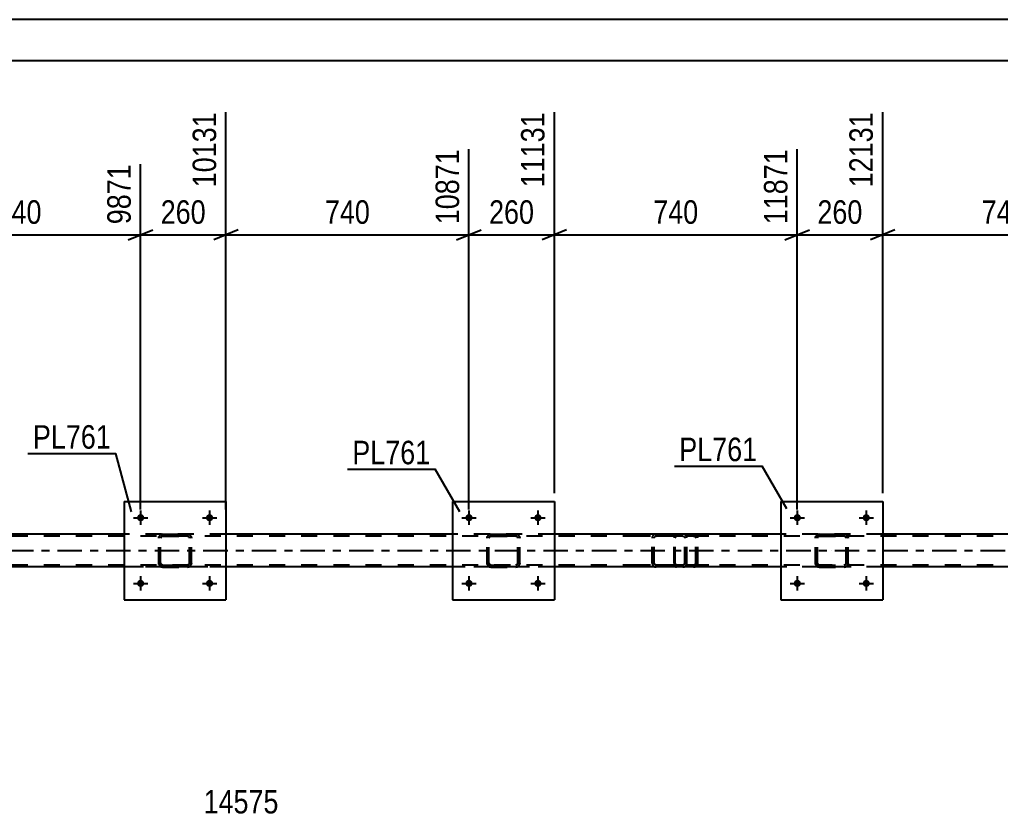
# Model space of a CAD drawing. Header units: millimetres. Extents: x -116 to 725, y -402 to 192.
# Drawn here: x 361.5 to 481, y 94.5 to 191.7 of the extents above; entities that cross this region are included whole.
import ezdxf

# ---------------------------------------------------------------- set-up
doc = ezdxf.new("R2010")
doc.units = ezdxf.units.MM
doc.linetypes.add('DXK_LINE_DOT2', pattern=[3.9198, 1.9599, -1.9599])
doc.linetypes.add('DXK_LINE_DOT3', pattern=[5.9187, 2.979, -0.9799, 0.9799, -0.9799])
doc.styles.add('Arial Narrow', font='ARIALN.TTF', dxfattribs={"height": 0.2})

# ---------------------------------------------------------------- blocks, each defined once
blk = doc.blocks.new('Unknown-203723422-1133')
at = {"color": 5, "linetype": 'Continuous'}
for p, q in [((725.28, 191.75), (-115.72, 191.75)), ((720.28, 186.75), (-110.72, 186.75))]:
    blk.add_line(p, q, dxfattribs=at)
blk = doc.blocks.new('Part-203723422-6724 - 6595')
at = {"color": 2, "linetype": 'Continuous'}
for p, q in [((374.23, 129.08), (346.63, 129.08)), ((414.23, 129.08), (386.63, 129.08)), ((454.23, 129.08), (426.63, 129.08)), ((494.23, 129.08), (466.63, 129.08)), ((374.23, 125.08), (346.63, 125.08)), ((414.23, 125.08), (386.63, 125.08)), ((454.23, 125.08), (426.63, 125.08)), ((494.23, 125.08), (466.63, 125.08))]:
    blk.add_line(p, q, dxfattribs=at)
at = {"color": 7, "linetype": 'DXK_LINE_DOT2'}
for p, q in [((386.63, 129.08), (374.23, 129.08)), ((426.63, 129.08), (414.23, 129.08)), ((466.63, 129.08), (454.23, 129.08)), ((679.98, 128.84), (-18.61, 128.84)), ((679.98, 125.32), (-18.61, 125.32)), ((666.63, 125.08), (8.44, 125.08)), ((386.63, 125.08), (374.23, 125.08)), ((426.63, 125.08), (414.23, 125.08)), ((466.63, 125.08), (454.23, 125.08))]:
    blk.add_line(p, q, dxfattribs=at)
at = {"color": 7, "linetype": 'DXK_LINE_DOT3'}
blk.add_line((-18.61, 127.08), (679.98, 127.08), dxfattribs=at)
blk = doc.blocks.new('Part-203723422-6753 - 6595')
at = {"color": 2, "linetype": 'Continuous'}
for p, q in [((414.23, 133.07), (414.23, 121.07)), ((414.23, 133.07), (426.63, 133.07)), ((426.63, 133.07), (426.63, 121.07)), ((414.23, 121.07), (426.63, 121.07))]:
    blk.add_line(p, q, dxfattribs=at)
blk = doc.blocks.new('Part-203723422-6625 - 6595')
at = {"color": 2, "linetype": 'Continuous'}
for p, q in [((454.23, 133.07), (454.23, 121.07)), ((454.23, 133.07), (466.63, 133.07)), ((466.63, 133.07), (466.63, 121.07)), ((454.23, 121.07), (466.63, 121.07))]:
    blk.add_line(p, q, dxfattribs=at)
blk = doc.blocks.new('Part-203723422-6626 - 6595')
at = {"color": 7, "linetype": 'DXK_LINE_DOT2'}
for p, q in [((458.72, 129.04), (458.91, 129.08)), ((458.91, 129.07), (458.72, 129.04)), ((458.91, 129.07), (458.91, 129.08)), ((458.91, 129.08), (461.95, 129.08)), ((458.91, 129.07), (461.95, 129.07)), ((461.95, 129.07), (461.95, 129.08)), ((461.95, 129.08), (462.13, 129.04)), ((462.13, 129.04), (461.95, 129.07)), ((458.43, 128.6), (458.46, 128.78)), ((458.46, 128.78), (458.43, 128.59)), ((458.43, 125.55), (458.43, 128.6)), ((458.67, 128.59), (458.68, 128.69)), ((458.68, 128.69), (458.67, 128.6)), ((458.67, 125.55), (458.67, 128.6)), ((458.74, 128.77), (458.68, 128.69)), ((458.68, 128.69), (458.74, 128.76)), ((458.74, 128.76), (458.81, 128.82)), ((458.81, 128.82), (458.74, 128.77)), ((458.91, 128.84), (458.81, 128.82)), ((458.81, 128.82), (458.91, 128.83)), ((458.91, 128.83), (458.91, 128.84)), ((461.95, 128.84), (458.91, 128.84)), ((458.91, 128.83), (461.95, 128.83)), ((461.95, 128.83), (461.95, 128.84)), ((462.04, 128.82), (461.95, 128.84)), ((461.95, 128.83), (462.04, 128.82)), ((462.04, 128.82), (462.12, 128.76)), ((462.12, 128.77), (462.04, 128.82)), ((462.17, 128.69), (462.12, 128.77)), ((462.12, 128.76), (462.17, 128.69)), ((462.17, 128.69), (462.19, 128.59)), ((462.19, 128.6), (462.17, 128.69)), ((462.19, 125.55), (462.19, 128.6)), ((462.39, 128.78), (462.43, 128.6)), ((462.43, 128.59), (462.39, 128.78)), ((462.43, 125.55), (462.43, 128.6)), ((458.46, 125.37), (458.43, 125.56)), ((458.43, 125.55), (458.46, 125.37)), ((458.67, 125.56), (458.68, 125.46)), ((458.68, 125.46), (458.67, 125.55)), ((458.74, 125.38), (458.68, 125.46)), ((458.68, 125.46), (458.74, 125.39)), ((462.17, 125.46), (462.12, 125.38)), ((462.12, 125.39), (462.17, 125.46)), ((462.17, 125.46), (462.19, 125.56)), ((462.19, 125.55), (462.17, 125.46)), ((462.43, 125.56), (462.39, 125.37)), ((462.39, 125.37), (462.43, 125.55)), ((458.91, 125.08), (458.72, 125.11)), ((458.72, 125.11), (458.91, 125.07)), ((458.74, 125.39), (458.81, 125.33)), ((458.81, 125.33), (458.74, 125.38)), ((458.91, 125.31), (458.81, 125.33)), ((458.81, 125.33), (458.91, 125.32)), ((458.91, 125.31), (458.91, 125.32)), ((458.91, 125.32), (461.95, 125.32)), ((458.91, 125.31), (461.95, 125.31)), ((458.91, 125.07), (458.91, 125.08)), ((458.91, 125.08), (461.95, 125.08)), ((458.91, 125.07), (461.95, 125.07)), ((462.04, 125.33), (461.95, 125.31)), ((461.95, 125.32), (462.04, 125.33)), ((461.95, 125.31), (461.95, 125.32)), ((462.13, 125.11), (461.95, 125.08)), ((461.95, 125.07), (462.13, 125.11)), ((461.95, 125.07), (461.95, 125.08)), ((462.04, 125.33), (462.12, 125.39)), ((462.12, 125.38), (462.04, 125.33))]:
    blk.add_line(p, q, dxfattribs=at)
at = {"color": 7, "linetype": 'DXK_LINE_DOT3'}
blk.add_line((460.43, 127.07), (460.43, 127.08), dxfattribs=at)
at = {"color": 7, "linetype": 'DXK_LINE_DOT2'}
for centre, start, end in [((458.91, 128.6), 112.5, 157.5), ((461.95, 128.6), 22.5, 67.5), ((458.91, 128.59), 112.5, 157.5), ((461.95, 128.59), 22.5, 67.5), ((458.91, 125.56), 202.5, 247.5), ((458.91, 125.55), 202.5, 247.5), ((461.95, 125.56), 292.5, 337.5), ((461.95, 125.55), 292.5, 337.5)]:
    blk.add_arc(centre, 0.48, start, end, dxfattribs=at)
blk = doc.blocks.new('Part-203723422-6754 - 6595')
at = {"color": 7, "linetype": 'DXK_LINE_DOT2'}
for p, q in [((418.72, 129.04), (418.91, 129.08)), ((418.91, 129.07), (418.72, 129.04)), ((418.91, 129.07), (418.91, 129.08)), ((418.91, 129.08), (421.95, 129.08)), ((418.91, 129.07), (421.95, 129.07)), ((421.95, 129.07), (421.95, 129.08)), ((421.95, 129.08), (422.13, 129.04)), ((422.13, 129.04), (421.95, 129.07)), ((418.43, 128.6), (418.46, 128.78)), ((418.46, 128.78), (418.43, 128.59)), ((418.43, 125.55), (418.43, 128.6)), ((418.67, 128.59), (418.68, 128.69)), ((418.68, 128.69), (418.67, 128.6)), ((418.67, 125.55), (418.67, 128.6)), ((418.74, 128.77), (418.68, 128.69)), ((418.68, 128.69), (418.74, 128.76)), ((418.74, 128.76), (418.81, 128.82)), ((418.81, 128.82), (418.74, 128.77)), ((418.91, 128.84), (418.81, 128.82)), ((418.81, 128.82), (418.91, 128.83)), ((418.91, 128.83), (418.91, 128.84)), ((421.95, 128.84), (418.91, 128.84)), ((418.91, 128.83), (421.95, 128.83)), ((421.95, 128.83), (421.95, 128.84)), ((422.04, 128.82), (421.95, 128.84)), ((421.95, 128.83), (422.04, 128.82)), ((422.04, 128.82), (422.12, 128.76)), ((422.12, 128.77), (422.04, 128.82)), ((422.17, 128.69), (422.12, 128.77)), ((422.12, 128.76), (422.17, 128.69)), ((422.17, 128.69), (422.19, 128.59)), ((422.19, 128.6), (422.17, 128.69)), ((422.19, 125.55), (422.19, 128.6)), ((422.39, 128.78), (422.43, 128.6)), ((422.43, 128.59), (422.39, 128.78)), ((422.43, 125.55), (422.43, 128.6)), ((418.46, 125.37), (418.43, 125.56)), ((418.43, 125.55), (418.46, 125.37)), ((418.67, 125.56), (418.68, 125.46)), ((418.68, 125.46), (418.67, 125.55)), ((418.74, 125.38), (418.68, 125.46)), ((418.68, 125.46), (418.74, 125.39)), ((422.17, 125.46), (422.12, 125.38)), ((422.12, 125.39), (422.17, 125.46)), ((422.17, 125.46), (422.19, 125.56)), ((422.19, 125.55), (422.17, 125.46)), ((422.43, 125.56), (422.39, 125.37)), ((422.39, 125.37), (422.43, 125.55)), ((418.91, 125.08), (418.72, 125.11)), ((418.72, 125.11), (418.91, 125.07)), ((418.74, 125.39), (418.81, 125.33)), ((418.81, 125.33), (418.74, 125.38)), ((418.91, 125.31), (418.81, 125.33)), ((418.81, 125.33), (418.91, 125.32)), ((418.91, 125.31), (418.91, 125.32)), ((418.91, 125.32), (421.95, 125.32)), ((418.91, 125.31), (421.95, 125.31)), ((418.91, 125.07), (418.91, 125.08)), ((418.91, 125.08), (421.95, 125.08)), ((418.91, 125.07), (421.95, 125.07)), ((422.04, 125.33), (421.95, 125.31)), ((421.95, 125.32), (422.04, 125.33)), ((421.95, 125.31), (421.95, 125.32)), ((422.13, 125.11), (421.95, 125.08)), ((421.95, 125.07), (422.13, 125.11)), ((421.95, 125.07), (421.95, 125.08)), ((422.04, 125.33), (422.12, 125.39)), ((422.12, 125.38), (422.04, 125.33))]:
    blk.add_line(p, q, dxfattribs=at)
at = {"color": 7, "linetype": 'DXK_LINE_DOT3'}
blk.add_line((420.43, 127.07), (420.43, 127.08), dxfattribs=at)
at = {"color": 7, "linetype": 'DXK_LINE_DOT2'}
for centre, start, end in [((418.91, 128.6), 112.5, 157.5), ((421.95, 128.6), 22.5, 67.5), ((418.91, 128.59), 112.5, 157.5), ((421.95, 128.59), 22.5, 67.5), ((418.91, 125.56), 202.5, 247.5), ((418.91, 125.55), 202.5, 247.5), ((421.95, 125.56), 292.5, 337.5), ((421.95, 125.55), 292.5, 337.5)]:
    blk.add_arc(centre, 0.48, start, end, dxfattribs=at)
blk = doc.blocks.new('Part-203723422-6718 - 6595')
at = {"color": 7, "linetype": 'DXK_LINE_DOT2'}
for p, q in [((441.41, 129.04), (441.32, 128.93)), ((441.51, 129.08), (441.41, 129.04)), ((445.45, 129.08), (441.51, 129.08)), ((442.79, 128.84), (442.79, 129.08)), ((443.79, 129.04), (443.6, 129.08)), ((441.26, 128.78), (441.24, 128.6)), ((441.24, 125.56), (441.24, 128.6)), ((441.32, 128.93), (441.26, 128.78)), ((441.37, 128.6), (441.38, 128.69)), ((441.37, 125.56), (441.37, 128.6)), ((441.38, 128.69), (441.41, 128.77)), ((441.41, 128.77), (441.46, 128.82)), ((441.46, 128.82), (441.51, 128.84)), ((445.45, 128.84), (441.51, 128.84)), ((443.6, 128.84), (443.7, 128.82)), ((443.7, 128.82), (443.78, 128.77)), ((443.78, 128.77), (443.83, 128.69)), ((443.83, 128.69), (443.85, 128.6)), ((443.85, 125.56), (443.85, 128.6)), ((444.07, 128.77), (444.06, 128.78)), ((444.1, 128.6), (444.07, 128.77)), ((444.1, 125.56), (444.1, 128.6)), ((441.24, 125.56), (441.26, 125.37)), ((441.38, 125.46), (441.37, 125.56)), ((441.41, 125.39), (441.38, 125.46)), ((443.83, 125.46), (443.78, 125.39)), ((443.85, 125.56), (443.83, 125.46)), ((444.06, 125.37), (444.1, 125.56)), ((441.26, 125.37), (441.32, 125.22)), ((441.32, 125.22), (441.41, 125.11)), ((441.46, 125.33), (441.41, 125.39)), ((441.41, 125.11), (441.51, 125.08)), ((441.51, 125.32), (441.46, 125.33)), ((445.45, 125.32), (441.51, 125.32)), ((445.45, 125.08), (441.51, 125.08)), ((442.79, 125.11), (442.79, 125.32)), ((442.79, 125.08), (442.79, 125.11)), ((443.7, 125.33), (443.6, 125.32)), ((443.6, 125.08), (443.79, 125.11)), ((443.78, 125.39), (443.7, 125.33))]:
    blk.add_line(p, q, dxfattribs=at)
for centre, start, end in [((443.61, 128.58), 23.8494, 68.8059), ((443.61, 125.57), 291.1941, 336.1506)]:
    blk.add_arc(centre, 0.492, start, end, dxfattribs=at)
blk = doc.blocks.new('Part-203723422-6786 - 6595')
at = {"color": 7, "linetype": 'DXK_LINE_DOT2'}
for p, q in [((442.27, 129.08), (436.88, 129.08)), ((439.04, 129.08), (438.84, 129.04)), ((442.47, 129.04), (442.27, 129.08)), ((442.27, 128.84), (436.88, 128.84)), ((438.56, 128.77), (438.53, 128.6)), ((438.53, 125.56), (438.53, 128.6)), ((438.57, 128.78), (438.56, 128.77)), ((438.78, 128.6), (438.8, 128.69)), ((438.78, 125.56), (438.78, 128.6)), ((438.8, 128.69), (438.86, 128.77)), ((438.86, 128.77), (438.94, 128.82)), ((438.94, 128.82), (439.04, 128.84)), ((442.27, 128.84), (442.37, 128.82)), ((442.37, 128.82), (442.46, 128.77)), ((442.46, 128.77), (442.51, 128.69)), ((442.51, 128.69), (442.53, 128.6)), ((442.53, 125.56), (442.53, 128.6)), ((442.75, 128.77), (442.75, 128.78)), ((442.79, 128.6), (442.75, 128.77)), ((442.79, 125.56), (442.79, 128.6)), ((438.53, 125.56), (438.57, 125.37)), ((438.8, 125.46), (438.78, 125.56)), ((438.86, 125.39), (438.8, 125.46)), ((442.51, 125.46), (442.46, 125.39)), ((442.53, 125.56), (442.51, 125.46)), ((442.75, 125.37), (442.79, 125.56)), ((442.27, 125.32), (436.88, 125.32)), ((442.27, 125.08), (436.88, 125.08)), ((438.84, 125.11), (439.04, 125.08)), ((438.94, 125.33), (438.86, 125.39)), ((439.04, 125.32), (438.94, 125.33)), ((442.37, 125.33), (442.27, 125.32)), ((442.27, 125.08), (442.47, 125.11)), ((442.46, 125.39), (442.37, 125.33))]:
    blk.add_line(p, q, dxfattribs=at)
for centre, start, end in [((439.02, 128.57), 110.7583, 155.68), ((442.29, 128.57), 24.32, 69.2417), ((439.02, 125.58), 204.32, 249.2417), ((442.29, 125.58), 290.7583, 335.68)]:
    blk.add_arc(centre, 0.496, start, end, dxfattribs=at)
blk = doc.blocks.new('Bolt-203723422-6859 - 6595')
at = {"linetype": 'Continuous'}
for points in [[(456.67, 131.08, -1), (455.79, 131.08, -1)], [(465.07, 131.08, -1), (464.19, 131.08, -1)]]:
    blk.add_hatch(color=1, dxfattribs=at).paths.add_polyline_path(points)
at = {"color": 1, "linetype": 'Continuous'}
for p, q in [((456.23, 131.96), (456.23, 130.2)), ((464.63, 131.96), (464.63, 130.2)), ((455.35, 131.08), (457.11, 131.08)), ((463.75, 131.08), (465.51, 131.08))]:
    blk.add_line(p, q, dxfattribs=at)
blk = doc.blocks.new('Bolt-203723422-6860 - 6595')
at = {"linetype": 'Continuous'}
for points in [[(456.67, 123.08, -1), (455.79, 123.08, -1)], [(465.07, 123.08, -1), (464.19, 123.08, -1)]]:
    blk.add_hatch(color=1, dxfattribs=at).paths.add_polyline_path(points)
at = {"color": 1, "linetype": 'Continuous'}
for p, q in [((455.35, 123.08), (457.11, 123.08)), ((456.23, 123.96), (456.23, 122.2)), ((463.75, 123.08), (465.51, 123.08)), ((464.63, 123.96), (464.63, 122.2))]:
    blk.add_line(p, q, dxfattribs=at)
blk = doc.blocks.new('Bolt-203723422-6861 - 6595')
at = {"linetype": 'Continuous'}
for points in [[(416.67, 131.08, -1), (415.79, 131.08, -1)], [(425.07, 131.08, -1), (424.19, 131.08, -1)]]:
    blk.add_hatch(color=1, dxfattribs=at).paths.add_polyline_path(points)
at = {"color": 1, "linetype": 'Continuous'}
for p, q in [((416.23, 131.96), (416.23, 130.2)), ((424.63, 131.96), (424.63, 130.2)), ((415.35, 131.08), (417.11, 131.08)), ((423.75, 131.08), (425.51, 131.08))]:
    blk.add_line(p, q, dxfattribs=at)
blk = doc.blocks.new('Bolt-203723422-6862 - 6595')
at = {"linetype": 'Continuous'}
for points in [[(416.67, 123.08, -1), (415.79, 123.08, -1)], [(425.07, 123.08, -1), (424.19, 123.08, -1)]]:
    blk.add_hatch(color=1, dxfattribs=at).paths.add_polyline_path(points)
at = {"color": 1, "linetype": 'Continuous'}
for p, q in [((415.35, 123.08), (417.11, 123.08)), ((416.23, 123.96), (416.23, 122.2)), ((423.75, 123.08), (425.51, 123.08)), ((424.63, 123.96), (424.63, 122.2))]:
    blk.add_line(p, q, dxfattribs=at)
blk = doc.blocks.new('Part-203723422-6903 - 6595')
at = {"color": 7, "linetype": 'DXK_LINE_DOT2'}
for p, q in [((378.72, 129.04), (378.91, 129.08)), ((378.91, 129.07), (378.72, 129.04)), ((378.91, 129.07), (378.91, 129.08)), ((378.91, 129.08), (381.95, 129.08)), ((378.91, 129.07), (381.95, 129.07)), ((381.95, 129.07), (381.95, 129.08)), ((381.95, 129.08), (382.13, 129.04)), ((382.13, 129.04), (381.95, 129.07)), ((378.43, 128.6), (378.46, 128.78)), ((378.46, 128.78), (378.43, 128.59)), ((378.43, 125.55), (378.43, 128.6)), ((378.67, 128.59), (378.68, 128.69)), ((378.68, 128.69), (378.67, 128.6)), ((378.67, 125.55), (378.67, 128.6)), ((378.74, 128.77), (378.68, 128.69)), ((378.68, 128.69), (378.74, 128.76)), ((378.74, 128.76), (378.81, 128.82)), ((378.81, 128.82), (378.74, 128.77)), ((378.91, 128.84), (378.81, 128.82)), ((378.81, 128.82), (378.91, 128.83)), ((378.91, 128.83), (378.91, 128.84)), ((381.95, 128.84), (378.91, 128.84)), ((378.91, 128.83), (381.95, 128.83)), ((381.95, 128.83), (381.95, 128.84)), ((382.04, 128.82), (381.95, 128.84)), ((381.95, 128.83), (382.04, 128.82)), ((382.04, 128.82), (382.12, 128.76)), ((382.12, 128.77), (382.04, 128.82)), ((382.17, 128.69), (382.12, 128.77)), ((382.12, 128.76), (382.17, 128.69)), ((382.17, 128.69), (382.19, 128.59)), ((382.19, 128.6), (382.17, 128.69)), ((382.19, 125.55), (382.19, 128.6)), ((382.39, 128.78), (382.43, 128.6)), ((382.43, 128.59), (382.39, 128.78)), ((382.43, 125.55), (382.43, 128.6)), ((378.46, 125.37), (378.43, 125.56)), ((378.43, 125.55), (378.46, 125.37)), ((378.67, 125.56), (378.68, 125.46)), ((378.68, 125.46), (378.67, 125.55)), ((378.74, 125.38), (378.68, 125.46)), ((378.68, 125.46), (378.74, 125.39)), ((382.17, 125.46), (382.12, 125.38)), ((382.12, 125.39), (382.17, 125.46)), ((382.17, 125.46), (382.19, 125.56)), ((382.19, 125.55), (382.17, 125.46)), ((382.43, 125.56), (382.39, 125.37)), ((382.39, 125.37), (382.43, 125.55)), ((378.91, 125.08), (378.72, 125.11)), ((378.72, 125.11), (378.91, 125.07)), ((378.74, 125.39), (378.81, 125.33)), ((378.81, 125.33), (378.74, 125.38)), ((378.91, 125.31), (378.81, 125.33)), ((378.81, 125.33), (378.91, 125.32)), ((378.91, 125.31), (378.91, 125.32)), ((378.91, 125.32), (381.95, 125.32)), ((378.91, 125.31), (381.95, 125.31)), ((378.91, 125.07), (378.91, 125.08)), ((378.91, 125.08), (381.95, 125.08)), ((378.91, 125.07), (381.95, 125.07)), ((382.04, 125.33), (381.95, 125.31)), ((381.95, 125.32), (382.04, 125.33)), ((381.95, 125.31), (381.95, 125.32)), ((382.13, 125.11), (381.95, 125.08)), ((381.95, 125.07), (382.13, 125.11)), ((381.95, 125.07), (381.95, 125.08)), ((382.04, 125.33), (382.12, 125.39)), ((382.12, 125.38), (382.04, 125.33))]:
    blk.add_line(p, q, dxfattribs=at)
at = {"color": 7, "linetype": 'DXK_LINE_DOT3'}
blk.add_line((380.43, 127.07), (380.43, 127.08), dxfattribs=at)
at = {"color": 7, "linetype": 'DXK_LINE_DOT2'}
for centre, start, end in [((378.91, 128.6), 112.5, 157.5), ((381.95, 128.6), 22.5, 67.5), ((378.91, 128.59), 112.5, 157.5), ((381.95, 128.59), 22.5, 67.5), ((378.91, 125.56), 202.5, 247.5), ((378.91, 125.55), 202.5, 247.5), ((381.95, 125.56), 292.5, 337.5), ((381.95, 125.55), 292.5, 337.5)]:
    blk.add_arc(centre, 0.48, start, end, dxfattribs=at)
blk = doc.blocks.new('Part-203723422-6908 - 6595')
at = {"color": 2, "linetype": 'Continuous'}
for p, q in [((374.23, 133.07), (374.23, 121.07)), ((374.23, 133.07), (386.63, 133.07)), ((386.63, 133.07), (386.63, 121.07)), ((374.23, 121.07), (386.63, 121.07))]:
    blk.add_line(p, q, dxfattribs=at)
blk = doc.blocks.new('Bolt-203723422-6909 - 6595')
at = {"linetype": 'Continuous'}
for points in [[(376.67, 123.08, -1), (375.79, 123.08, -1)], [(385.07, 123.08, -1), (384.19, 123.08, -1)]]:
    blk.add_hatch(color=1, dxfattribs=at).paths.add_polyline_path(points)
at = {"color": 1, "linetype": 'Continuous'}
for p, q in [((375.35, 123.08), (377.11, 123.08)), ((376.23, 123.96), (376.23, 122.2)), ((383.75, 123.08), (385.51, 123.08)), ((384.63, 123.96), (384.63, 122.2))]:
    blk.add_line(p, q, dxfattribs=at)
blk = doc.blocks.new('Bolt-203723422-6910 - 6595')
at = {"linetype": 'Continuous'}
for points in [[(376.67, 131.08, -1), (375.79, 131.08, -1)], [(385.07, 131.08, -1), (384.19, 131.08, -1)]]:
    blk.add_hatch(color=1, dxfattribs=at).paths.add_polyline_path(points)
at = {"color": 1, "linetype": 'Continuous'}
for p, q in [((376.23, 131.96), (376.23, 130.2)), ((384.63, 131.96), (384.63, 130.2)), ((375.35, 131.08), (377.11, 131.08)), ((383.75, 131.08), (385.51, 131.08))]:
    blk.add_line(p, q, dxfattribs=at)
blk = doc.blocks.new('StraightDimension-203723422-16734 - 6595')
at = {"color": 7, "linetype": 'Continuous'}
for p, q in [((426.63, 134.07), (426.63, 180.47)), ((456.23, 132.08), (456.23, 175.97)), ((428.13, 166.13), (425.13, 164.93)), ((454.73, 164.93), (457.73, 166.13)), ((426.63, 165.53), (456.23, 165.53))]:
    blk.add_line(p, q, dxfattribs=at)
at = {"color": 0}
blk.add_wipeout([(444.77, 166.28), (444.77, 170.48), (438.08, 170.48), (438.08, 166.28)], dxfattribs=at)
at = {"color": 3, "style": 'Arial Narrow'}
blk.add_text('740', height=2.863, dxfattribs=at).set_placement((438.68, 166.88))
at = {"color": 0, "linetype": 'Continuous'}
blk.add_wipeout([(455.63, 176.57), (451.43, 176.57), (451.43, 166.23), (455.63, 166.23)], dxfattribs=at)
at = {"color": 3, "linetype": 'Continuous', "style": 'Arial Narrow'}
blk.add_text('11871', height=2.863, rotation=90.0002, dxfattribs=at).set_placement((455.03, 166.83))
blk = doc.blocks.new('StraightDimension-203723422-16733 - 6595')
at = {"color": 7, "linetype": 'Continuous'}
for p, q in [((466.63, 134.07), (466.63, 180.47)), ((456.23, 132.08), (456.23, 175.97)), ((454.73, 164.93), (457.73, 166.13)), ((468.13, 166.13), (465.13, 164.93)), ((456.23, 165.53), (466.63, 165.53))]:
    blk.add_line(p, q, dxfattribs=at)
at = {"color": 0}
blk.add_wipeout([(464.77, 166.28), (464.77, 170.48), (458.08, 170.48), (458.08, 166.28)], dxfattribs=at)
at = {"color": 3, "style": 'Arial Narrow'}
blk.add_text('260', height=2.863, dxfattribs=at).set_placement((458.68, 166.88))
at = {"color": 0, "linetype": 'Continuous'}
blk.add_wipeout([(466.03, 181.07), (461.83, 181.07), (461.83, 170.73), (466.03, 170.73)], dxfattribs=at)
at = {"color": 3, "linetype": 'Continuous', "style": 'Arial Narrow'}
blk.add_text('12131', height=2.863, rotation=90.0002, dxfattribs=at).set_placement((465.43, 171.33))
blk = doc.blocks.new('StraightDimension-203723422-16732 - 6595')
at = {"color": 7, "linetype": 'Continuous'}
for p, q in [((466.63, 134.07), (466.63, 180.47)), ((496.23, 132.08), (496.23, 175.97)), ((468.13, 166.13), (465.13, 164.93)), ((494.73, 164.93), (497.73, 166.13)), ((466.63, 165.53), (496.23, 165.53))]:
    blk.add_line(p, q, dxfattribs=at)
at = {"color": 0}
blk.add_wipeout([(484.77, 166.28), (484.77, 170.48), (478.08, 170.48), (478.08, 166.28)], dxfattribs=at)
at = {"color": 3, "style": 'Arial Narrow'}
blk.add_text('740', height=2.863, dxfattribs=at).set_placement((478.68, 166.88))
at = {"color": 0, "linetype": 'Continuous'}
blk.add_wipeout([(495.63, 176.57), (491.43, 176.57), (491.43, 166.23), (495.63, 166.23)], dxfattribs=at)
at = {"color": 3, "linetype": 'Continuous', "style": 'Arial Narrow'}
blk.add_text('12871', height=2.863, rotation=90.0002, dxfattribs=at).set_placement((495.03, 166.83))
blk = doc.blocks.new('StraightDimension-203723422-7321 - 6595')
at = {"color": 0}
blk.add_wipeout([(393.64, 94.46), (393.64, 98.66), (383.3, 98.66), (383.3, 94.46)], dxfattribs=at)
at = {"color": 3, "style": 'Arial Narrow'}
blk.add_text('14575', height=2.863, dxfattribs=at).set_placement((383.9, 95.06))
blk = doc.blocks.new('StraightDimension-203723422-16735 - 6595')
at = {"color": 7, "linetype": 'Continuous'}
for p, q in [((426.63, 134.07), (426.63, 180.47)), ((416.23, 132.08), (416.23, 175.97)), ((414.73, 164.93), (417.73, 166.13)), ((428.13, 166.13), (425.13, 164.93)), ((416.23, 165.53), (426.63, 165.53))]:
    blk.add_line(p, q, dxfattribs=at)
at = {"color": 0}
blk.add_wipeout([(424.77, 166.28), (424.77, 170.48), (418.08, 170.48), (418.08, 166.28)], dxfattribs=at)
at = {"color": 3, "style": 'Arial Narrow'}
blk.add_text('260', height=2.863, dxfattribs=at).set_placement((418.68, 166.88))
at = {"color": 0, "linetype": 'Continuous'}
blk.add_wipeout([(426.03, 181.07), (421.83, 181.07), (421.83, 170.73), (426.03, 170.73)], dxfattribs=at)
at = {"color": 3, "linetype": 'Continuous', "style": 'Arial Narrow'}
blk.add_text('11131', height=2.863, rotation=90.0002, dxfattribs=at).set_placement((425.43, 171.33))
blk = doc.blocks.new('StraightDimension-203723422-16736 - 6595')
at = {"color": 7, "linetype": 'Continuous'}
for p, q in [((386.63, 132.08), (386.63, 180.47)), ((416.23, 132.08), (416.23, 175.97)), ((388.13, 166.13), (385.13, 164.93)), ((414.73, 164.93), (417.73, 166.13)), ((386.63, 165.53), (416.23, 165.53))]:
    blk.add_line(p, q, dxfattribs=at)
at = {"color": 0}
blk.add_wipeout([(404.77, 166.28), (404.77, 170.48), (398.08, 170.48), (398.08, 166.28)], dxfattribs=at)
at = {"color": 3, "style": 'Arial Narrow'}
blk.add_text('740', height=2.863, dxfattribs=at).set_placement((398.68, 166.88))
at = {"color": 0, "linetype": 'Continuous'}
blk.add_wipeout([(415.63, 176.57), (411.43, 176.57), (411.43, 166.23), (415.63, 166.23)], dxfattribs=at)
at = {"color": 3, "linetype": 'Continuous', "style": 'Arial Narrow'}
blk.add_text('10871', height=2.863, rotation=90.0002, dxfattribs=at).set_placement((415.03, 166.83))
blk = doc.blocks.new('StraightDimension-203723422-16737 - 6595')
at = {"color": 7, "linetype": 'Continuous'}
for p, q in [((386.63, 132.08), (386.63, 180.47)), ((376.23, 132.08), (376.23, 174.14)), ((374.73, 164.93), (377.73, 166.13)), ((388.13, 166.13), (385.13, 164.93)), ((376.23, 165.53), (386.63, 165.53))]:
    blk.add_line(p, q, dxfattribs=at)
at = {"color": 0}
blk.add_wipeout([(384.77, 166.28), (384.77, 170.48), (378.08, 170.48), (378.08, 166.28)], dxfattribs=at)
at = {"color": 3, "style": 'Arial Narrow'}
blk.add_text('260', height=2.863, dxfattribs=at).set_placement((378.68, 166.88))
at = {"color": 0, "linetype": 'Continuous'}
blk.add_wipeout([(386.03, 181.07), (381.83, 181.07), (381.83, 170.73), (386.03, 170.73)], dxfattribs=at)
at = {"color": 3, "linetype": 'Continuous', "style": 'Arial Narrow'}
blk.add_text('10131', height=2.863, rotation=90.0002, dxfattribs=at).set_placement((385.43, 171.33))
blk = doc.blocks.new('StraightDimension-203723422-16738 - 6595')
at = {"color": 7, "linetype": 'Continuous'}
for p, q in [((346.63, 134.07), (346.63, 178.64)), ((376.23, 132.08), (376.23, 174.14)), ((348.13, 166.13), (345.13, 164.93)), ((374.73, 164.93), (377.73, 166.13)), ((346.63, 165.53), (376.23, 165.53))]:
    blk.add_line(p, q, dxfattribs=at)
at = {"color": 0}
blk.add_wipeout([(364.77, 166.28), (364.77, 170.48), (358.08, 170.48), (358.08, 166.28)], dxfattribs=at)
at = {"color": 3, "style": 'Arial Narrow'}
blk.add_text('740', height=2.863, dxfattribs=at).set_placement((358.68, 166.88))
at = {"color": 0, "linetype": 'Continuous'}
blk.add_wipeout([(375.63, 174.74), (371.43, 174.74), (371.43, 166.23), (375.63, 166.23)], dxfattribs=at)
at = {"color": 3, "linetype": 'Continuous', "style": 'Arial Narrow'}
blk.add_text('9871', height=2.863, rotation=90.0002, dxfattribs=at).set_placement((375.03, 166.83))
blk = doc.blocks.new('Mark-203723422-6621 - 6595')
at = {"color": 30, "linetype": 'Continuous'}
for p in [(441.25, 137.37), (454.95, 132.17)]:
    blk.add_line(p, (451.95, 137.37), dxfattribs=at)
at = {"color": 0}
blk.add_wipeout([(451.35, 137.97), (451.35, 140.97), (441.85, 140.97), (441.85, 137.97)], dxfattribs=at)
blk.add_wipeout([(451.35, 137.97), (451.35, 140.97), (441.85, 140.97), (441.85, 137.97)], dxfattribs=at)
at = {"color": 3, "style": 'Arial Narrow'}
blk.add_text('PL761', height=2.863, dxfattribs=at).set_placement((441.85, 137.97))
blk = doc.blocks.new('Mark-203723422-6749 - 6595')
at = {"color": 30, "linetype": 'Continuous'}
for p in [(401.42, 136.99), (415.12, 131.79)]:
    blk.add_line(p, (412.12, 136.99), dxfattribs=at)
at = {"color": 0}
blk.add_wipeout([(411.52, 137.59), (411.52, 140.59), (402.02, 140.59), (402.02, 137.59)], dxfattribs=at)
blk.add_wipeout([(411.52, 137.59), (411.52, 140.59), (402.02, 140.59), (402.02, 137.59)], dxfattribs=at)
at = {"color": 3, "style": 'Arial Narrow'}
blk.add_text('PL761', height=2.863, dxfattribs=at).set_placement((402.02, 137.59))
blk = doc.blocks.new('Mark-203723422-6904 - 6595')
at = {"color": 30, "linetype": 'Continuous'}
for p in [(362.51, 138.89), (375.12, 131.79)]:
    blk.add_line(p, (373.21, 138.89), dxfattribs=at)
at = {"color": 0}
blk.add_wipeout([(372.61, 139.49), (372.61, 142.49), (363.11, 142.49), (363.11, 139.49)], dxfattribs=at)
blk.add_wipeout([(372.61, 139.49), (372.61, 142.49), (363.11, 142.49), (363.11, 139.49)], dxfattribs=at)
at = {"color": 3, "style": 'Arial Narrow'}
blk.add_text('PL761', height=2.863, dxfattribs=at).set_placement((363.11, 139.49))

msp = doc.modelspace()

# ---------------------------------------------------------------- block references
for name in ['Unknown-203723422-1133', 'Part-203723422-6908 - 6595', 'Part-203723422-6753 - 6595', 'Part-203723422-6625 - 6595', 'Bolt-203723422-6910 - 6595', 'Bolt-203723422-6861 - 6595', 'Bolt-203723422-6859 - 6595', 'Part-203723422-6724 - 6595', 'Part-203723422-6903 - 6595', 'Part-203723422-6754 - 6595', 'Part-203723422-6786 - 6595', 'Part-203723422-6718 - 6595', 'Part-203723422-6626 - 6595', 'Bolt-203723422-6909 - 6595', 'Bolt-203723422-6862 - 6595', 'Bolt-203723422-6860 - 6595']:
    msp.add_blockref(name, (0, 0))

# ---------------------------------------------------------------- next in the draw order: block references
for name in ['StraightDimension-203723422-16734 - 6595', 'StraightDimension-203723422-7321 - 6595']:
    msp.add_blockref(name, (0, 0))

# ---------------------------------------------------------------- next in the draw order: block references
for name in ['StraightDimension-203723422-16735 - 6595', 'StraightDimension-203723422-16733 - 6595']:
    msp.add_blockref(name, (0, 0))

# ---------------------------------------------------------------- next in the draw order: block references
for name in ['StraightDimension-203723422-16736 - 6595', 'StraightDimension-203723422-16732 - 6595', 'Mark-203723422-6621 - 6595']:
    msp.add_blockref(name, (0, 0))

# ---------------------------------------------------------------- next in the draw order: block references
for name in ['StraightDimension-203723422-16737 - 6595', 'Mark-203723422-6749 - 6595']:
    msp.add_blockref(name, (0, 0))

# ---------------------------------------------------------------- next in the draw order: block references
msp.add_blockref('StraightDimension-203723422-16738 - 6595', (0, 0))

# ---------------------------------------------------------------- next in the draw order: block references
msp.add_blockref('Mark-203723422-6904 - 6595', (0, 0))

doc.saveas('drawing.dxf')
